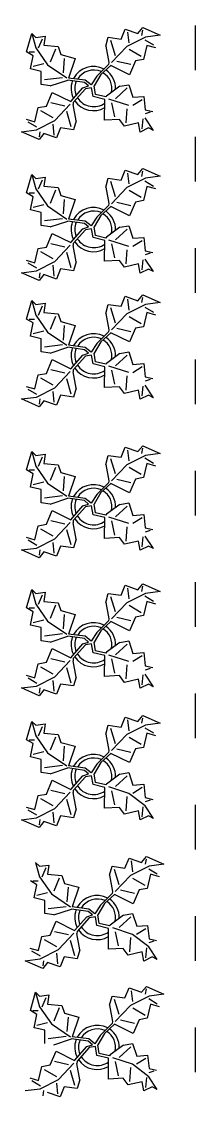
# Model space of a CAD drawing. Header units: inches. Extents: x 8624 to 20537, y 780 to 7738.
# Drawn here: x 8732.6 to 8779.5, y 7158.1 to 7450.1 of the extents above; entities that cross this region are included whole.
import ezdxf

# ---------------------------------------------------------------- set-up
doc = ezdxf.new("R2010")
doc.units = ezdxf.units.IN
doc.header["$MEASUREMENT"] = 0
doc.linetypes.add('ACAD_ISO03W100', pattern=[30, 12, -18])

msp = doc.modelspace()

# ---------------------------------------------------------------- linework, layer by layer
at = {"color": 2, "linetype": 'ACAD_ISO03W100'}
msp.add_line((8779.53, 7107.06), (8779.53, 7678.53), dxfattribs=at)
at = {"color": 114, "linetype": 'Continuous'}
for p, q in [((8733.99, 7442), (8735.41, 7446.95)), ((8735.41, 7446.95), (8736.47, 7443.06)), ((8735.41, 7446.95), (8736.47, 7445.88)), ((8736.47, 7445.88), (8738.94, 7446.24)), ((8738.94, 7446.24), (8738.59, 7443.76)), ((8759.53, 7445.42), (8760.62, 7448.12)), ((8760.62, 7448.12), (8764.02, 7446.93)), ((8761.22, 7447.32), (8761.53, 7444.42)), ((8764.02, 7446.93), (8765.32, 7448.53)), ((8765.22, 7447.83), (8765.02, 7446.43)), ((8765.32, 7448.53), (8770.02, 7446.44)), ((8770.02, 7446.44), (8766.03, 7445.93)), ((8737.17, 7443.06), (8738.23, 7445.53)), ((8738.59, 7443.76), (8742.48, 7443.41)), ((8742.48, 7443.41), (8743.18, 7441.29)), ((8755.33, 7443.51), (8756.03, 7445.91)), ((8755.33, 7443.51), (8756.14, 7439.11)), ((8756.03, 7445.91), (8759.53, 7445.42)), ((8756.63, 7445.11), (8757.84, 7441.01)), ((8761.03, 7443.42), (8756.92, 7439.07)), ((8766.03, 7445.93), (8761.03, 7443.42)), ((8766.43, 7443.73), (8765.54, 7439.93)), ((8765.93, 7445.23), (8768.23, 7443.84)), ((8768.83, 7443.04), (8766.43, 7443.73)), ((8735.76, 7440.93), (8733.99, 7442)), ((8734.7, 7442), (8736.11, 7442)), ((8735.05, 7437.4), (8735.76, 7440.93)), ((8736.47, 7443.06), (8739.65, 7438.46)), ((8741.77, 7442.7), (8740.36, 7439.17)), ((8743.18, 7441.29), (8747.07, 7440.23)), ((8743.89, 7436.34), (8744.24, 7440.23)), ((8747.07, 7440.23), (8745.31, 7434.92)), ((8764.94, 7440.73), (8761.63, 7442.62)), ((8737.88, 7436.69), (8735.05, 7437.4)), ((8735.76, 7438.11), (8738.59, 7438.81)), ((8739.65, 7438.46), (8744.8, 7434.94)), ((8756.07, 7438.54), (8752.95, 7435.42)), ((8754.04, 7435.88), (8756.74, 7438.31)), ((8756.14, 7439.11), (8756.07, 7438.54)), ((8761.75, 7435.82), (8756.74, 7438.31)), ((8758.34, 7439.51), (8762.14, 7438.62)), ((8763.34, 7439.52), (8761.75, 7435.82)), ((8765.54, 7439.93), (8763.34, 7439.52)), ((8737.88, 7433.16), (8737.88, 7436.69)), ((8743.66, 7435.01), (8738.82, 7434.43)), ((8740.36, 7432.8), (8745.12, 7434.38)), ((8749.6, 7433.73), (8745.12, 7434.38)), ((8749.77, 7434.35), (8745.31, 7434.92)), ((8751.43, 7433.08), (8749.77, 7434.35)), ((8752.95, 7435.42), (8751.43, 7433.08)), ((8754.04, 7435.88), (8752.24, 7432.81)), ((8740.36, 7432.8), (8737.88, 7433.16)), ((8745.91, 7428.58), (8749.19, 7432.29)), ((8749.9, 7432.03), (8746.58, 7428.35)), ((8749.19, 7432.29), (8750.72, 7432.81)), ((8750.72, 7432.81), (8749.6, 7433.73)), ((8751.53, 7432.29), (8749.9, 7432.03)), ((8751.94, 7429.95), (8751.53, 7432.29)), ((8752.55, 7430.47), (8752.24, 7432.81)), ((8759.14, 7432.7), (8755.54, 7430.05)), ((8761.15, 7432.24), (8758, 7429.36)), ((8759.14, 7432.7), (8761.6, 7433.13)), ((8761.6, 7433.13), (8762.69, 7429.77)), ((8739.32, 7427.36), (8740.91, 7431.07)), ((8740.91, 7431.07), (8745.91, 7428.58)), ((8755.09, 7429.16), (8751.94, 7429.95)), ((8752.55, 7430.47), (8752.55, 7430.47)), ((8755.32, 7429.83), (8752.55, 7430.47)), ((8755.04, 7423.57), (8755.09, 7429.16)), ((8755.54, 7430.05), (8755.32, 7429.83)), ((8761.56, 7427.54), (8756.21, 7429.27)), ((8765.15, 7429.08), (8762.68, 7427.53)), ((8762.69, 7429.77), (8765.6, 7429.97)), ((8765.6, 7429.97), (8766.02, 7426.39)), ((8736.23, 7423.16), (8737.12, 7426.96)), ((8737.12, 7426.96), (8739.32, 7427.36)), ((8737.72, 7426.16), (8741.02, 7424.27)), ((8744.32, 7427.37), (8740.51, 7428.26)), ((8741.62, 7423.47), (8745.73, 7427.86)), ((8746.03, 7421.78), (8744.82, 7425.87)), ((8746.58, 7428.35), (8746.51, 7427.78)), ((8747.32, 7423.38), (8746.51, 7427.78)), ((8756.87, 7428.25), (8757.73, 7424.44)), ((8760.85, 7422.85), (8761.11, 7426.65)), ((8767.36, 7425.71), (8766.01, 7425.27)), ((8766.02, 7426.39), (8768.03, 7425.93)), ((8733.82, 7423.85), (8736.23, 7423.16)), ((8736.73, 7421.66), (8734.43, 7423.05)), ((8736.63, 7420.96), (8741.62, 7423.47)), ((8747.32, 7423.38), (8746.63, 7420.98)), ((8759.07, 7423.76), (8755.04, 7423.57)), ((8760.4, 7421.96), (8759.07, 7423.76)), ((8764.21, 7422.83), (8760.4, 7421.96)), ((8764.64, 7420.36), (8764.21, 7422.83)), ((8765.33, 7423.94), (8765.09, 7421.26)), ((8768.22, 7420.78), (8766.01, 7424.16)), ((8732.63, 7420.45), (8736.63, 7420.96)), ((8737.34, 7418.36), (8732.63, 7420.45)), ((8738.63, 7419.96), (8737.34, 7418.36)), ((8737.43, 7419.06), (8737.63, 7420.46)), ((8742.04, 7418.77), (8738.63, 7419.96)), ((8741.43, 7419.57), (8741.13, 7422.47)), ((8743.13, 7421.47), (8742.04, 7418.77)), ((8746.63, 7420.98), (8743.13, 7421.47)), ((8766.88, 7421.47), (8764.64, 7420.36)), ((8768.22, 7420.78), (8766.88, 7421.47)), ((8733.99, 7403.99), (8735.41, 7408.94)), ((8735.41, 7408.94), (8736.47, 7405.05)), ((8735.41, 7408.94), (8736.47, 7407.88)), ((8736.47, 7407.88), (8738.94, 7408.23)), ((8738.94, 7408.23), (8738.59, 7405.76)), ((8759.53, 7407.41), (8760.62, 7410.11)), ((8760.62, 7410.11), (8764.02, 7408.92)), ((8761.22, 7409.32), (8761.53, 7406.42)), ((8764.02, 7408.92), (8765.32, 7410.53)), ((8765.22, 7409.82), (8765.02, 7408.42)), ((8765.32, 7410.53), (8770.02, 7408.44)), ((8770.02, 7408.44), (8766.03, 7407.93)), ((8737.17, 7405.05), (8738.23, 7407.53)), ((8738.59, 7405.76), (8742.48, 7405.41)), ((8742.48, 7405.41), (8743.18, 7403.28)), ((8755.33, 7405.5), (8756.03, 7407.9)), ((8755.33, 7405.5), (8756.14, 7401.1)), ((8756.03, 7407.9), (8759.53, 7407.41)), ((8756.63, 7407.11), (8757.84, 7403.01)), ((8761.03, 7405.42), (8756.92, 7401.07)), ((8766.03, 7407.93), (8761.03, 7405.42)), ((8766.43, 7405.73), (8765.54, 7401.93)), ((8765.93, 7407.23), (8768.23, 7405.83)), ((8768.83, 7405.03), (8766.43, 7405.73)), ((8735.76, 7402.93), (8733.99, 7403.99)), ((8734.7, 7403.99), (8736.11, 7403.99)), ((8735.05, 7399.4), (8735.76, 7402.93)), ((8736.47, 7405.05), (8739.65, 7400.46)), ((8741.77, 7404.7), (8740.36, 7401.16)), ((8743.18, 7403.28), (8747.07, 7402.22)), ((8743.89, 7398.33), (8744.24, 7402.22)), ((8747.07, 7402.22), (8745.31, 7396.92)), ((8764.94, 7402.72), (8761.63, 7404.62)), ((8737.88, 7398.69), (8735.05, 7399.4)), ((8735.76, 7400.1), (8738.59, 7400.81)), ((8739.65, 7400.46), (8744.8, 7396.93)), ((8756.07, 7400.54), (8752.95, 7397.42)), ((8754.04, 7397.87), (8756.74, 7400.31)), ((8756.14, 7401.1), (8756.07, 7400.54)), ((8761.75, 7397.82), (8756.74, 7400.31)), ((8758.34, 7401.51), (8762.14, 7400.62)), ((8763.34, 7401.52), (8761.75, 7397.82)), ((8765.54, 7401.93), (8763.34, 7401.52)), ((8737.88, 7395.15), (8737.88, 7398.69)), ((8743.66, 7397), (8738.82, 7396.43)), ((8740.36, 7394.8), (8745.12, 7396.38)), ((8749.6, 7395.72), (8745.12, 7396.38)), ((8749.77, 7396.35), (8745.31, 7396.92)), ((8752.95, 7397.42), (8751.43, 7395.07)), ((8754.04, 7397.87), (8752.24, 7394.81)), ((8740.36, 7394.8), (8737.88, 7395.15)), ((8745.91, 7390.57), (8749.19, 7394.29)), ((8749.9, 7394.03), (8746.58, 7390.34)), ((8749.19, 7394.29), (8750.72, 7394.81)), ((8750.72, 7394.81), (8749.6, 7395.72)), ((8751.43, 7395.07), (8749.77, 7396.35)), ((8751.53, 7394.29), (8749.9, 7394.03)), ((8751.94, 7391.94), (8751.53, 7394.29)), ((8752.55, 7392.46), (8752.24, 7394.81)), ((8759.14, 7394.7), (8755.54, 7392.04)), ((8761.15, 7394.24), (8758, 7391.36)), ((8759.14, 7394.7), (8761.6, 7395.13)), ((8761.6, 7395.13), (8762.69, 7391.77)), ((8739.32, 7389.36), (8740.91, 7393.06)), ((8740.91, 7393.06), (8745.91, 7390.57)), ((8755.09, 7391.15), (8751.94, 7391.94)), ((8752.55, 7392.46), (8752.55, 7392.46)), ((8755.32, 7391.82), (8752.55, 7392.46)), ((8755.04, 7385.56), (8755.09, 7391.15)), ((8755.54, 7392.04), (8755.32, 7391.82)), ((8761.56, 7389.54), (8756.21, 7391.27)), ((8765.15, 7391.08), (8762.68, 7389.53)), ((8762.69, 7391.77), (8765.6, 7391.97)), ((8765.6, 7391.97), (8766.02, 7388.39)), ((8736.23, 7385.15), (8737.12, 7388.95)), ((8737.12, 7388.95), (8739.32, 7389.36)), ((8737.72, 7388.15), (8741.02, 7386.26)), ((8744.32, 7389.37), (8740.51, 7390.26)), ((8741.62, 7385.46), (8745.73, 7389.85)), ((8746.03, 7383.77), (8744.82, 7387.87)), ((8746.58, 7390.34), (8746.51, 7389.77)), ((8747.32, 7385.38), (8746.51, 7389.77)), ((8756.87, 7390.25), (8757.73, 7386.44)), ((8760.85, 7384.85), (8761.11, 7388.65)), ((8767.36, 7387.71), (8766.01, 7387.27)), ((8766.02, 7388.39), (8768.03, 7387.92)), ((8733.82, 7385.85), (8736.23, 7385.15)), ((8736.73, 7383.65), (8734.43, 7385.05)), ((8736.63, 7382.95), (8741.62, 7385.46)), ((8747.32, 7385.38), (8746.63, 7382.97)), ((8759.07, 7385.76), (8755.04, 7385.56)), ((8760.4, 7383.96), (8759.07, 7385.76)), ((8764.21, 7384.82), (8760.4, 7383.96)), ((8764.64, 7382.36), (8764.21, 7384.82)), ((8765.33, 7385.93), (8765.09, 7383.25)), ((8768.22, 7382.78), (8766.01, 7386.15)), ((8732.63, 7382.44), (8736.63, 7382.95)), ((8737.34, 7380.35), (8732.63, 7382.44)), ((8738.63, 7381.96), (8737.34, 7380.35)), ((8737.43, 7381.05), (8737.63, 7382.45)), ((8742.04, 7380.76), (8738.63, 7381.96)), ((8741.43, 7381.56), (8741.13, 7384.46)), ((8743.13, 7383.47), (8742.04, 7380.76)), ((8746.63, 7382.97), (8743.13, 7383.47)), ((8766.88, 7383.46), (8764.64, 7382.36)), ((8768.22, 7382.78), (8766.88, 7383.46)), ((8759.53, 7373.41), (8760.62, 7376.11)), ((8760.62, 7376.11), (8764.02, 7374.92)), ((8764.02, 7374.92), (8765.32, 7376.52)), ((8765.32, 7376.52), (8770.02, 7374.43)), ((8733.99, 7369.99), (8735.41, 7374.94)), ((8735.41, 7374.94), (8736.47, 7371.05)), ((8735.41, 7374.94), (8736.47, 7373.88)), ((8736.47, 7373.88), (8738.94, 7374.23)), ((8737.17, 7371.05), (8738.23, 7373.52)), ((8738.94, 7374.23), (8738.59, 7371.76)), ((8755.33, 7371.5), (8756.03, 7373.9)), ((8756.03, 7373.9), (8759.53, 7373.41)), ((8756.63, 7373.1), (8757.84, 7369)), ((8766.03, 7373.92), (8761.03, 7371.41)), ((8761.22, 7375.31), (8761.53, 7372.41)), ((8765.22, 7375.82), (8765.02, 7374.42)), ((8765.93, 7373.22), (8768.23, 7371.83)), ((8770.02, 7374.43), (8766.03, 7373.92)), ((8736.47, 7371.05), (8739.65, 7366.45)), ((8738.59, 7371.76), (8742.48, 7371.4)), ((8741.77, 7370.69), (8740.36, 7367.16)), ((8742.48, 7371.4), (8743.18, 7369.28)), ((8755.33, 7371.5), (8756.14, 7367.1)), ((8761.03, 7371.41), (8756.92, 7367.07)), ((8764.94, 7368.72), (8761.63, 7370.61)), ((8766.43, 7371.72), (8765.54, 7367.92)), ((8768.83, 7371.03), (8766.43, 7371.72)), ((8735.76, 7368.93), (8733.99, 7369.99)), ((8734.7, 7369.99), (8736.11, 7369.99)), ((8735.05, 7365.39), (8735.76, 7368.93)), ((8743.18, 7369.28), (8747.07, 7368.22)), ((8743.89, 7364.33), (8744.24, 7368.22)), ((8747.07, 7368.22), (8745.31, 7362.92)), ((8758.34, 7367.51), (8762.14, 7366.61)), ((8763.34, 7367.52), (8761.75, 7363.81)), ((8765.54, 7367.92), (8763.34, 7367.52)), ((8737.88, 7364.68), (8735.05, 7365.39)), ((8735.76, 7366.1), (8738.59, 7366.81)), ((8737.88, 7361.15), (8737.88, 7364.68)), ((8739.65, 7366.45), (8744.8, 7362.93)), ((8756.07, 7366.53), (8752.95, 7363.41)), ((8754.04, 7363.87), (8756.74, 7366.3)), ((8756.14, 7367.1), (8756.07, 7366.53)), ((8761.75, 7363.81), (8756.74, 7366.3)), ((8743.66, 7363), (8738.82, 7362.42)), ((8740.36, 7360.8), (8745.12, 7362.37)), ((8749.6, 7361.72), (8745.12, 7362.37)), ((8749.77, 7362.35), (8745.31, 7362.92)), ((8750.72, 7360.81), (8749.6, 7361.72)), ((8751.43, 7361.07), (8749.77, 7362.35)), ((8752.95, 7363.41), (8751.43, 7361.07)), ((8754.04, 7363.87), (8752.24, 7360.81)), ((8740.36, 7360.8), (8737.88, 7361.15)), ((8739.32, 7355.35), (8740.91, 7359.06)), ((8740.91, 7359.06), (8745.91, 7356.57)), ((8745.91, 7356.57), (8749.19, 7360.29)), ((8749.9, 7360.02), (8746.58, 7356.34)), ((8749.19, 7360.29), (8750.72, 7360.81)), ((8751.53, 7360.29), (8749.9, 7360.02)), ((8751.94, 7357.94), (8751.53, 7360.29)), ((8752.55, 7358.46), (8752.24, 7360.81)), ((8752.55, 7358.46), (8752.55, 7358.46)), ((8755.32, 7357.82), (8752.55, 7358.46)), ((8759.14, 7360.7), (8755.54, 7358.04)), ((8761.15, 7360.23), (8758, 7357.35)), ((8759.14, 7360.7), (8761.6, 7361.13)), ((8761.6, 7361.13), (8762.69, 7357.76)), ((8744.32, 7355.37), (8740.51, 7356.26)), ((8741.62, 7351.46), (8745.73, 7355.85)), ((8746.58, 7356.34), (8746.51, 7355.77)), ((8747.32, 7351.37), (8746.51, 7355.77)), ((8755.09, 7357.15), (8751.94, 7357.94)), ((8755.04, 7351.56), (8755.09, 7357.15)), ((8755.54, 7358.04), (8755.32, 7357.82)), ((8761.56, 7355.54), (8756.21, 7357.27)), ((8756.87, 7356.24), (8757.73, 7352.43)), ((8765.15, 7357.07), (8762.68, 7355.53)), ((8762.69, 7357.76), (8765.6, 7357.96)), ((8765.6, 7357.96), (8766.02, 7354.38)), ((8736.23, 7351.15), (8737.12, 7354.95)), ((8737.12, 7354.95), (8739.32, 7355.35)), ((8737.72, 7354.15), (8741.02, 7352.26)), ((8746.03, 7349.77), (8744.82, 7353.87)), ((8760.85, 7350.85), (8761.11, 7354.64)), ((8767.36, 7353.7), (8766.01, 7353.27)), ((8766.02, 7354.38), (8768.03, 7353.92)), ((8733.82, 7351.84), (8736.23, 7351.15)), ((8736.73, 7349.65), (8734.43, 7351.04)), ((8736.63, 7348.95), (8741.62, 7351.46)), ((8741.43, 7347.56), (8741.13, 7350.46)), ((8747.32, 7351.37), (8746.63, 7348.97)), ((8759.07, 7351.75), (8755.04, 7351.56)), ((8760.4, 7349.95), (8759.07, 7351.75)), ((8764.21, 7350.82), (8760.4, 7349.95)), ((8764.64, 7348.36), (8764.21, 7350.82)), ((8765.33, 7351.93), (8765.09, 7349.25)), ((8768.22, 7348.78), (8766.01, 7352.15)), ((8732.63, 7348.44), (8736.63, 7348.95)), ((8737.34, 7346.35), (8732.63, 7348.44)), ((8738.63, 7347.95), (8737.34, 7346.35)), ((8737.43, 7347.05), (8737.63, 7348.45)), ((8742.04, 7346.76), (8738.63, 7347.95)), ((8743.13, 7349.46), (8742.04, 7346.76)), ((8746.63, 7348.97), (8743.13, 7349.46)), ((8766.88, 7349.46), (8764.64, 7348.36)), ((8768.22, 7348.78), (8766.88, 7349.46)), ((8759.53, 7332.74), (8760.62, 7335.44)), ((8760.62, 7335.44), (8764.02, 7334.25)), ((8764.02, 7334.25), (8765.32, 7335.85)), ((8765.22, 7335.15), (8765.02, 7333.75)), ((8765.32, 7335.85), (8770.02, 7333.76)), ((8733.99, 7329.32), (8735.41, 7334.27)), ((8735.41, 7334.27), (8736.47, 7330.38)), ((8735.41, 7334.27), (8736.47, 7333.21)), ((8736.47, 7333.21), (8738.94, 7333.56)), ((8737.17, 7330.38), (8738.23, 7332.85)), ((8738.94, 7333.56), (8738.59, 7331.08)), ((8755.33, 7330.83), (8756.03, 7333.23)), ((8756.03, 7333.23), (8759.53, 7332.74)), ((8756.63, 7332.43), (8757.84, 7328.33)), ((8766.03, 7333.25), (8761.03, 7330.74)), ((8761.22, 7334.64), (8761.53, 7331.74)), ((8765.93, 7332.55), (8768.23, 7331.16)), ((8770.02, 7333.76), (8766.03, 7333.25)), ((8735.76, 7328.26), (8733.99, 7329.32)), ((8734.7, 7329.32), (8736.11, 7329.32)), ((8736.47, 7330.38), (8739.65, 7325.78)), ((8738.59, 7331.08), (8742.48, 7330.73)), ((8741.77, 7330.02), (8740.36, 7326.49)), ((8742.48, 7330.73), (8743.18, 7328.61)), ((8755.33, 7330.83), (8756.14, 7326.43)), ((8761.03, 7330.74), (8756.92, 7326.4)), ((8764.94, 7328.05), (8761.63, 7329.94)), ((8766.43, 7331.05), (8765.54, 7327.25)), ((8768.83, 7330.36), (8766.43, 7331.05)), ((8735.05, 7324.72), (8735.76, 7328.26)), ((8743.18, 7328.61), (8747.07, 7327.55)), ((8743.89, 7323.66), (8744.24, 7327.55)), ((8747.07, 7327.55), (8745.31, 7322.25)), ((8756.14, 7326.43), (8756.07, 7325.86)), ((8758.34, 7326.83), (8762.14, 7325.94)), ((8763.34, 7326.85), (8761.75, 7323.14)), ((8765.54, 7327.25), (8763.34, 7326.85)), ((8737.88, 7324.01), (8735.05, 7324.72)), ((8735.76, 7325.43), (8738.59, 7326.13)), ((8737.88, 7320.48), (8737.88, 7324.01)), ((8739.65, 7325.78), (8744.8, 7322.26)), ((8756.07, 7325.86), (8752.95, 7322.74)), ((8754.04, 7323.2), (8756.74, 7325.63)), ((8761.75, 7323.14), (8756.74, 7325.63)), ((8740.36, 7320.12), (8737.88, 7320.48)), ((8743.66, 7322.33), (8738.82, 7321.75)), ((8740.36, 7320.12), (8745.12, 7321.7)), ((8749.6, 7321.05), (8745.12, 7321.7)), ((8749.77, 7321.67), (8745.31, 7322.25)), ((8750.72, 7320.14), (8749.6, 7321.05)), ((8751.43, 7320.4), (8749.77, 7321.67)), ((8752.95, 7322.74), (8751.43, 7320.4)), ((8754.04, 7323.2), (8752.24, 7320.14)), ((8759.14, 7320.03), (8761.6, 7320.45)), ((8761.6, 7320.45), (8762.69, 7317.09)), ((8739.32, 7314.68), (8740.91, 7318.39)), ((8740.91, 7318.39), (8745.91, 7315.9)), ((8745.91, 7315.9), (8749.19, 7319.61)), ((8749.9, 7319.35), (8746.58, 7315.67)), ((8749.19, 7319.61), (8750.72, 7320.14)), ((8751.53, 7319.61), (8749.9, 7319.35)), ((8751.94, 7317.27), (8751.53, 7319.61)), ((8752.55, 7317.79), (8752.24, 7320.14)), ((8752.55, 7317.79), (8752.55, 7317.79)), ((8755.32, 7317.15), (8752.55, 7317.79)), ((8759.14, 7320.03), (8755.54, 7317.37)), ((8761.15, 7319.56), (8758, 7316.68)), ((8737.12, 7314.28), (8739.32, 7314.68)), ((8744.32, 7314.7), (8740.51, 7315.59)), ((8741.62, 7310.79), (8745.73, 7315.18)), ((8746.58, 7315.67), (8746.51, 7315.1)), ((8747.32, 7310.7), (8746.51, 7315.1)), ((8755.09, 7316.48), (8751.94, 7317.27)), ((8755.04, 7310.89), (8755.09, 7316.48)), ((8755.54, 7317.37), (8755.32, 7317.15)), ((8761.56, 7314.86), (8756.21, 7316.59)), ((8756.87, 7315.57), (8757.73, 7311.76)), ((8765.15, 7316.4), (8762.68, 7314.86)), ((8762.69, 7317.09), (8765.6, 7317.29)), ((8765.6, 7317.29), (8766.02, 7313.71)), ((8736.23, 7310.48), (8737.12, 7314.28)), ((8737.72, 7313.48), (8741.02, 7311.59)), ((8746.03, 7309.1), (8744.82, 7313.2)), ((8760.85, 7310.17), (8761.11, 7313.97)), ((8767.36, 7313.03), (8766.01, 7312.59)), ((8766.02, 7313.71), (8768.03, 7313.25)), ((8733.82, 7311.17), (8736.23, 7310.48)), ((8736.73, 7308.98), (8734.43, 7310.37)), ((8736.63, 7308.28), (8741.62, 7310.79)), ((8741.43, 7306.89), (8741.13, 7309.79)), ((8743.13, 7308.79), (8742.04, 7306.09)), ((8746.63, 7308.3), (8743.13, 7308.79)), ((8747.32, 7310.7), (8746.63, 7308.3)), ((8759.07, 7311.08), (8755.04, 7310.89)), ((8760.4, 7309.28), (8759.07, 7311.08)), ((8764.21, 7310.15), (8760.4, 7309.28)), ((8764.64, 7307.69), (8764.21, 7310.15)), ((8766.88, 7308.79), (8764.64, 7307.69)), ((8765.33, 7311.26), (8765.09, 7308.58)), ((8768.22, 7308.11), (8766.01, 7311.48)), ((8768.22, 7308.11), (8766.88, 7308.79)), ((8732.63, 7307.77), (8736.63, 7308.28)), ((8737.34, 7305.68), (8732.63, 7307.77)), ((8738.63, 7307.28), (8737.34, 7305.68)), ((8737.43, 7306.38), (8737.63, 7307.78)), ((8742.04, 7306.09), (8738.63, 7307.28)), ((8733.99, 7292.13), (8735.41, 7297.08)), ((8735.41, 7297.08), (8736.47, 7293.19)), ((8735.41, 7297.08), (8736.47, 7296.02)), ((8759.53, 7295.55), (8760.62, 7298.25)), ((8760.62, 7298.25), (8764.02, 7297.06)), ((8761.22, 7297.45), (8761.53, 7294.55)), ((8764.02, 7297.06), (8765.32, 7298.66)), ((8765.22, 7297.96), (8765.02, 7296.56)), ((8765.32, 7298.66), (8770.02, 7296.57)), ((8736.47, 7296.02), (8738.94, 7296.37)), ((8737.17, 7293.19), (8738.23, 7295.66)), ((8738.94, 7296.37), (8738.59, 7293.9)), ((8755.33, 7293.64), (8756.03, 7296.04)), ((8756.03, 7296.04), (8759.53, 7295.55)), ((8756.63, 7295.24), (8757.84, 7291.15)), ((8766.03, 7296.06), (8761.03, 7293.55)), ((8765.93, 7295.36), (8768.23, 7293.97)), ((8770.02, 7296.57), (8766.03, 7296.06)), ((8735.76, 7291.07), (8733.99, 7292.13)), ((8734.7, 7292.13), (8736.11, 7292.13)), ((8736.47, 7293.19), (8739.65, 7288.59)), ((8738.59, 7293.9), (8742.48, 7293.54)), ((8741.77, 7292.84), (8740.36, 7289.3)), ((8742.48, 7293.54), (8743.18, 7291.42)), ((8743.18, 7291.42), (8747.07, 7290.36)), ((8755.33, 7293.64), (8756.14, 7289.24)), ((8761.03, 7293.55), (8756.92, 7289.21)), ((8764.94, 7290.86), (8761.63, 7292.75)), ((8766.43, 7293.86), (8765.54, 7290.06)), ((8768.83, 7293.17), (8766.43, 7293.86)), ((8735.05, 7287.53), (8735.76, 7291.07)), ((8735.76, 7288.24), (8738.59, 7288.95)), ((8739.65, 7288.59), (8744.8, 7285.07)), ((8743.89, 7286.47), (8744.24, 7290.36)), ((8747.07, 7290.36), (8745.31, 7285.06)), ((8756.07, 7288.67), (8752.95, 7285.56)), ((8754.04, 7286.01), (8756.74, 7288.44)), ((8756.14, 7289.24), (8756.07, 7288.67)), ((8761.75, 7285.95), (8756.74, 7288.44)), ((8758.34, 7289.65), (8762.14, 7288.76)), ((8763.34, 7289.66), (8761.75, 7285.95)), ((8765.54, 7290.06), (8763.34, 7289.66)), ((8737.88, 7286.83), (8735.05, 7287.53)), ((8737.88, 7283.29), (8737.88, 7286.83)), ((8752.95, 7285.56), (8751.43, 7283.21)), ((8754.04, 7286.01), (8752.24, 7282.95)), ((8740.36, 7282.94), (8737.88, 7283.29)), ((8743.66, 7285.14), (8738.82, 7284.57)), ((8740.36, 7282.94), (8745.12, 7284.51)), ((8749.6, 7283.86), (8745.12, 7284.51)), ((8749.77, 7284.49), (8745.31, 7285.06)), ((8749.19, 7282.43), (8750.72, 7282.95)), ((8750.72, 7282.95), (8749.6, 7283.86)), ((8751.43, 7283.21), (8749.77, 7284.49)), ((8752.55, 7280.6), (8752.24, 7282.95)), ((8759.14, 7282.84), (8755.54, 7280.18)), ((8759.14, 7282.84), (8761.6, 7283.27)), ((8761.6, 7283.27), (8762.69, 7279.9)), ((8739.32, 7277.5), (8740.91, 7281.2)), ((8740.91, 7281.2), (8745.91, 7278.71)), ((8745.91, 7278.71), (8749.19, 7282.43)), ((8749.9, 7282.17), (8746.58, 7278.48)), ((8751.53, 7282.43), (8749.9, 7282.17)), ((8751.94, 7280.08), (8751.53, 7282.43)), ((8755.09, 7279.29), (8751.94, 7280.08)), ((8752.55, 7280.6), (8752.55, 7280.6)), ((8755.32, 7279.96), (8752.55, 7280.6)), ((8755.54, 7280.18), (8755.32, 7279.96)), ((8761.15, 7282.38), (8758, 7279.49)), ((8762.69, 7279.9), (8765.6, 7280.11)), ((8765.6, 7280.11), (8766.02, 7276.52)), ((8736.23, 7273.29), (8737.12, 7277.09)), ((8737.12, 7277.09), (8739.32, 7277.5)), ((8744.32, 7277.51), (8740.51, 7278.4)), ((8741.62, 7273.6), (8745.73, 7277.99)), ((8746.58, 7278.48), (8746.51, 7277.91)), ((8747.32, 7273.51), (8746.51, 7277.91)), ((8755.04, 7273.7), (8755.09, 7279.29)), ((8761.56, 7277.68), (8756.21, 7279.41)), ((8756.87, 7278.38), (8757.73, 7274.57)), ((8760.85, 7272.99), (8761.11, 7276.79)), ((8765.15, 7279.21), (8762.68, 7277.67)), ((8733.82, 7273.98), (8736.23, 7273.29)), ((8737.72, 7276.29), (8741.02, 7274.4)), ((8746.03, 7271.91), (8744.82, 7276.01)), ((8759.07, 7273.89), (8755.04, 7273.7)), ((8760.4, 7272.09), (8759.07, 7273.89)), ((8765.33, 7274.07), (8765.09, 7271.39)), ((8767.36, 7275.84), (8766.01, 7275.41)), ((8768.22, 7270.92), (8766.01, 7274.29)), ((8766.02, 7276.52), (8768.03, 7276.06)), ((8732.63, 7270.58), (8736.63, 7271.09)), ((8736.73, 7271.79), (8734.43, 7273.18)), ((8736.63, 7271.09), (8741.62, 7273.6)), ((8741.43, 7269.7), (8741.13, 7272.6)), ((8743.13, 7271.6), (8742.04, 7268.9)), ((8746.63, 7271.11), (8743.13, 7271.6)), ((8747.32, 7273.51), (8746.63, 7271.11)), ((8764.21, 7272.96), (8760.4, 7272.09)), ((8764.64, 7270.5), (8764.21, 7272.96)), ((8766.88, 7271.6), (8764.64, 7270.5)), ((8768.22, 7270.92), (8766.88, 7271.6)), ((8737.34, 7268.49), (8732.63, 7270.58)), ((8738.63, 7270.09), (8737.34, 7268.49)), ((8737.43, 7269.19), (8737.63, 7270.59)), ((8742.04, 7268.9), (8738.63, 7270.09)), ((8759.53, 7260.05), (8760.62, 7262.75)), ((8760.62, 7262.75), (8764.02, 7261.56)), ((8764.02, 7261.56), (8765.32, 7263.16)), ((8765.22, 7262.46), (8765.02, 7261.06)), ((8765.32, 7263.16), (8770.02, 7261.07)), ((8733.99, 7256.63), (8735.41, 7261.58)), ((8735.41, 7261.58), (8736.47, 7257.69)), ((8735.41, 7261.58), (8736.47, 7260.52)), ((8736.47, 7260.52), (8738.94, 7260.87)), ((8737.17, 7257.69), (8738.23, 7260.16)), ((8738.94, 7260.87), (8738.59, 7258.4)), ((8755.33, 7258.14), (8756.03, 7260.54)), ((8756.03, 7260.54), (8759.53, 7260.05)), ((8756.63, 7259.74), (8757.84, 7255.65)), ((8766.03, 7260.56), (8761.03, 7258.05)), ((8761.22, 7261.95), (8761.53, 7259.05)), ((8765.93, 7259.86), (8768.23, 7258.47)), ((8770.02, 7261.07), (8766.03, 7260.56)), ((8735.76, 7255.57), (8733.99, 7256.63)), ((8734.7, 7256.63), (8736.11, 7256.63)), ((8736.47, 7257.69), (8739.65, 7253.09)), ((8738.59, 7258.4), (8742.48, 7258.04)), ((8741.77, 7257.34), (8740.36, 7253.8)), ((8742.48, 7258.04), (8743.18, 7255.92)), ((8755.33, 7258.14), (8756.14, 7253.74)), ((8761.03, 7258.05), (8756.92, 7253.71)), ((8764.94, 7255.36), (8761.63, 7257.25)), ((8766.43, 7258.36), (8765.54, 7254.56)), ((8768.83, 7257.67), (8766.43, 7258.36)), ((8735.05, 7252.03), (8735.76, 7255.57)), ((8735.76, 7252.74), (8738.59, 7253.45)), ((8743.18, 7255.92), (8747.07, 7254.86)), ((8743.89, 7250.97), (8744.24, 7254.86)), ((8747.07, 7254.86), (8745.31, 7249.56)), ((8756.14, 7253.74), (8756.07, 7253.17)), ((8758.34, 7254.15), (8762.14, 7253.26)), ((8763.34, 7254.16), (8761.75, 7250.45)), ((8765.54, 7254.56), (8763.34, 7254.16)), ((8737.88, 7251.33), (8735.05, 7252.03)), ((8737.88, 7247.79), (8737.88, 7251.33)), ((8739.65, 7253.09), (8744.8, 7249.57)), ((8754.04, 7250.51), (8752.24, 7247.45)), ((8756.07, 7253.17), (8752.95, 7250.06)), ((8754.04, 7250.51), (8756.74, 7252.94)), ((8761.75, 7250.45), (8756.74, 7252.94)), ((8740.36, 7247.44), (8737.88, 7247.79)), ((8743.66, 7249.64), (8738.82, 7249.07)), ((8740.36, 7247.44), (8745.12, 7249.01)), ((8749.6, 7248.36), (8745.12, 7249.01)), ((8749.77, 7248.99), (8745.31, 7249.56)), ((8749.19, 7246.93), (8750.72, 7247.45)), ((8750.72, 7247.45), (8749.6, 7248.36)), ((8751.43, 7247.71), (8749.77, 7248.99)), ((8752.95, 7250.06), (8751.43, 7247.71)), ((8752.55, 7245.1), (8752.24, 7247.45)), ((8759.14, 7247.34), (8761.6, 7247.77)), ((8761.6, 7247.77), (8762.69, 7244.4)), ((8739.32, 7242), (8740.91, 7245.7)), ((8740.91, 7245.7), (8745.91, 7243.21)), ((8745.91, 7243.21), (8749.19, 7246.93)), ((8749.9, 7246.67), (8746.58, 7242.98)), ((8751.53, 7246.93), (8749.9, 7246.67)), ((8751.94, 7244.58), (8751.53, 7246.93)), ((8755.09, 7243.79), (8751.94, 7244.58)), ((8752.55, 7245.1), (8752.55, 7245.1)), ((8755.32, 7244.46), (8752.55, 7245.1)), ((8755.54, 7244.68), (8755.32, 7244.46)), ((8759.14, 7247.34), (8755.54, 7244.68)), ((8761.15, 7246.88), (8758, 7243.99)), ((8762.69, 7244.4), (8765.6, 7244.61)), ((8765.6, 7244.61), (8766.02, 7241.02)), ((8737.12, 7241.59), (8739.32, 7242)), ((8744.32, 7242.01), (8740.51, 7242.9)), ((8741.62, 7238.1), (8745.73, 7242.49)), ((8746.58, 7242.98), (8746.51, 7242.41)), ((8747.32, 7238.01), (8746.51, 7242.41)), ((8755.04, 7238.2), (8755.09, 7243.79)), ((8761.56, 7242.18), (8756.21, 7243.91)), ((8756.87, 7242.88), (8757.73, 7239.07)), ((8766.01, 7238.79), (8761.56, 7242.18)), ((8765.15, 7243.71), (8762.68, 7242.17)), ((8736.23, 7237.79), (8737.12, 7241.59)), ((8737.72, 7240.79), (8741.02, 7238.9)), ((8746.03, 7236.41), (8744.82, 7240.51)), ((8760.85, 7237.49), (8761.11, 7241.29)), ((8767.36, 7240.34), (8766.01, 7239.91)), ((8768.22, 7235.42), (8766.01, 7238.79)), ((8766.02, 7241.02), (8768.03, 7240.56)), ((8733.82, 7238.48), (8736.23, 7237.79)), ((8736.73, 7236.29), (8734.43, 7237.68)), ((8736.63, 7235.59), (8741.62, 7238.1)), ((8741.43, 7234.2), (8741.13, 7237.1)), ((8743.13, 7236.1), (8742.04, 7233.4)), ((8746.63, 7235.61), (8743.13, 7236.1)), ((8747.32, 7238.01), (8746.63, 7235.61)), ((8759.07, 7238.39), (8755.04, 7238.2)), ((8760.4, 7236.59), (8759.07, 7238.39)), ((8764.21, 7237.46), (8760.4, 7236.59)), ((8764.64, 7235), (8764.21, 7237.46)), ((8766.88, 7236.1), (8764.64, 7235)), ((8765.33, 7238.57), (8765.09, 7235.89)), ((8768.22, 7235.42), (8766.88, 7236.1)), ((8732.63, 7235.08), (8736.63, 7235.59)), ((8737.34, 7232.99), (8732.63, 7235.08)), ((8738.63, 7234.59), (8737.34, 7232.99)), ((8737.43, 7233.69), (8737.63, 7235.09)), ((8742.04, 7233.4), (8738.63, 7234.59)), ((8760.53, 7222.05), (8761.62, 7224.75)), ((8761.62, 7224.75), (8765.02, 7223.56)), ((8765.02, 7223.56), (8766.32, 7225.16)), ((8766.22, 7224.46), (8766.02, 7223.06)), ((8766.32, 7225.16), (8771.02, 7223.07)), ((8736.41, 7223.58), (8737.47, 7219.69)), ((8736.41, 7223.58), (8737.47, 7222.52)), ((8737.47, 7222.52), (8739.94, 7222.87)), ((8738.17, 7219.69), (8739.23, 7222.16)), ((8739.94, 7222.87), (8739.59, 7220.4)), ((8756.33, 7220.14), (8757.03, 7222.54)), ((8757.03, 7222.54), (8760.53, 7222.05)), ((8757.63, 7221.74), (8758.84, 7217.65)), ((8767.03, 7222.56), (8762.03, 7220.05)), ((8762.22, 7223.95), (8762.53, 7221.05)), ((8766.93, 7221.86), (8769.23, 7220.47)), ((8771.02, 7223.07), (8767.03, 7222.56)), ((8736.76, 7217.57), (8734.99, 7218.63)), ((8735.7, 7218.63), (8737.11, 7218.63)), ((8737.47, 7219.69), (8740.65, 7215.09)), ((8739.59, 7220.4), (8743.48, 7220.04)), ((8742.77, 7219.34), (8741.36, 7215.8)), ((8743.48, 7220.04), (8744.18, 7217.92)), ((8756.33, 7220.14), (8757.14, 7215.74)), ((8762.03, 7220.05), (8757.92, 7215.71)), ((8765.94, 7217.36), (8762.63, 7219.25)), ((8767.43, 7220.36), (8766.54, 7216.56)), ((8769.83, 7219.67), (8767.43, 7220.36)), ((8736.05, 7214.03), (8736.76, 7217.57)), ((8736.76, 7214.74), (8739.59, 7215.45)), ((8744.18, 7217.92), (8748.07, 7216.86)), ((8744.89, 7212.97), (8745.24, 7216.86)), ((8748.07, 7216.86), (8746.31, 7211.56)), ((8757.14, 7215.74), (8757.07, 7215.17)), ((8759.34, 7216.15), (8763.14, 7215.26)), ((8764.34, 7216.16), (8762.75, 7212.45)), ((8766.54, 7216.56), (8764.34, 7216.16)), ((8738.88, 7213.33), (8736.05, 7214.03)), ((8738.88, 7209.79), (8738.88, 7213.33)), ((8740.65, 7215.09), (8745.8, 7211.57)), ((8755.04, 7212.51), (8753.24, 7209.45)), ((8757.07, 7215.17), (8753.95, 7212.06)), ((8755.04, 7212.51), (8757.74, 7214.94)), ((8762.75, 7212.45), (8757.74, 7214.94)), ((8741.36, 7209.44), (8738.88, 7209.79)), ((8744.66, 7211.64), (8739.82, 7211.07)), ((8741.36, 7209.44), (8746.12, 7211.01)), ((8750.6, 7210.36), (8746.12, 7211.01)), ((8750.77, 7210.99), (8746.31, 7211.56)), ((8751.72, 7209.45), (8750.6, 7210.36)), ((8752.43, 7209.71), (8750.77, 7210.99)), ((8753.95, 7212.06), (8752.43, 7209.71)), ((8760.14, 7209.34), (8762.6, 7209.77)), ((8762.6, 7209.77), (8763.69, 7206.4)), ((8740.32, 7204), (8741.91, 7207.7)), ((8741.91, 7207.7), (8746.91, 7205.21)), ((8746.91, 7205.21), (8750.19, 7208.93)), ((8750.9, 7208.67), (8747.58, 7204.98)), ((8750.19, 7208.93), (8751.72, 7209.45)), ((8752.53, 7208.93), (8750.9, 7208.67)), ((8752.94, 7206.58), (8752.53, 7208.93)), ((8756.09, 7205.79), (8752.94, 7206.58)), ((8753.55, 7207.1), (8753.24, 7209.45)), ((8753.55, 7207.1), (8753.55, 7207.1)), ((8756.32, 7206.46), (8753.55, 7207.1)), ((8756.54, 7206.68), (8756.32, 7206.46)), ((8760.14, 7209.34), (8756.54, 7206.68)), ((8762.15, 7208.88), (8759, 7205.99)), ((8763.69, 7206.4), (8766.6, 7206.61)), ((8766.6, 7206.61), (8767.02, 7203.02)), ((8738.12, 7203.59), (8740.32, 7204)), ((8745.32, 7204.01), (8741.51, 7204.9)), ((8742.62, 7200.1), (8746.73, 7204.49)), ((8747.58, 7204.98), (8747.51, 7204.41)), ((8748.32, 7200.01), (8747.51, 7204.41)), ((8756.04, 7200.2), (8756.09, 7205.79)), ((8762.56, 7204.18), (8757.21, 7205.91)), ((8757.87, 7204.88), (8758.73, 7201.07)), ((8767.01, 7200.79), (8762.56, 7204.18)), ((8766.15, 7205.71), (8763.68, 7204.17)), ((8737.23, 7199.79), (8738.12, 7203.59)), ((8738.72, 7202.79), (8742.02, 7200.9)), ((8747.03, 7198.41), (8745.82, 7202.51)), ((8761.85, 7199.49), (8762.11, 7203.29)), ((8768.36, 7202.34), (8767.01, 7201.91)), ((8769.22, 7197.42), (8767.01, 7200.79)), ((8767.02, 7203.02), (8769.03, 7202.56)), ((8734.82, 7200.48), (8737.23, 7199.79)), ((8737.73, 7198.29), (8735.43, 7199.68)), ((8737.63, 7197.59), (8742.62, 7200.1)), ((8742.43, 7196.2), (8742.13, 7199.1)), ((8744.13, 7198.1), (8743.04, 7195.4)), ((8747.63, 7197.61), (8744.13, 7198.1)), ((8748.32, 7200.01), (8747.63, 7197.61)), ((8760.07, 7200.39), (8756.04, 7200.2)), ((8761.4, 7198.59), (8760.07, 7200.39)), ((8765.21, 7199.46), (8761.4, 7198.59)), ((8765.64, 7197), (8765.21, 7199.46)), ((8767.88, 7198.1), (8765.64, 7197)), ((8766.33, 7200.57), (8766.09, 7197.89)), ((8769.22, 7197.42), (8767.88, 7198.1)), ((8733.63, 7197.08), (8737.63, 7197.59)), ((8738.34, 7194.99), (8733.63, 7197.08)), ((8739.63, 7196.59), (8738.34, 7194.99)), ((8738.43, 7195.69), (8738.63, 7197.09)), ((8743.04, 7195.4), (8739.63, 7196.59)), ((8760.53, 7187.05), (8761.62, 7189.75)), ((8761.62, 7189.75), (8765.02, 7188.56)), ((8765.02, 7188.56), (8766.32, 7190.16)), ((8766.22, 7189.46), (8766.02, 7188.06)), ((8766.32, 7190.16), (8771.02, 7188.07)), ((8734.99, 7183.63), (8736.41, 7188.58)), ((8736.41, 7188.58), (8737.47, 7184.69)), ((8736.41, 7188.58), (8737.47, 7187.52)), ((8737.47, 7187.52), (8739.94, 7187.87)), ((8738.17, 7184.69), (8739.23, 7187.16)), ((8739.94, 7187.87), (8739.59, 7185.4)), ((8756.33, 7185.14), (8757.03, 7187.54)), ((8757.03, 7187.54), (8760.53, 7187.05)), ((8757.63, 7186.74), (8758.84, 7182.65)), ((8767.03, 7187.56), (8762.03, 7185.05)), ((8762.22, 7188.95), (8762.53, 7186.05)), ((8766.93, 7186.86), (8769.23, 7185.47)), ((8771.02, 7188.07), (8767.03, 7187.56)), ((8736.76, 7182.57), (8734.99, 7183.63)), ((8735.7, 7183.63), (8737.11, 7183.63)), ((8737.47, 7184.69), (8740.65, 7180.09)), ((8739.59, 7185.4), (8743.48, 7185.04)), ((8742.77, 7184.34), (8741.36, 7180.8)), ((8743.48, 7185.04), (8744.18, 7182.92)), ((8756.33, 7185.14), (8757.14, 7180.74)), ((8762.03, 7185.05), (8757.92, 7180.71)), ((8765.94, 7182.36), (8762.63, 7184.25)), ((8767.43, 7185.36), (8766.54, 7181.56)), ((8769.83, 7184.67), (8767.43, 7185.36)), ((8736.05, 7179.03), (8736.76, 7182.57)), ((8736.76, 7179.74), (8739.59, 7180.45)), ((8744.18, 7182.92), (8748.07, 7181.86)), ((8744.89, 7177.97), (8745.24, 7181.86)), ((8748.07, 7181.86), (8746.31, 7176.56)), ((8757.14, 7180.74), (8757.07, 7180.17)), ((8759.34, 7181.15), (8763.14, 7180.26)), ((8764.34, 7181.16), (8762.75, 7177.45)), ((8766.54, 7181.56), (8764.34, 7181.16)), ((8738.88, 7178.33), (8736.05, 7179.03)), ((8738.88, 7174.79), (8738.88, 7178.33)), ((8740.65, 7180.09), (8745.8, 7176.57)), ((8755.04, 7177.51), (8753.24, 7174.45)), ((8757.07, 7180.17), (8753.95, 7177.06)), ((8755.04, 7177.51), (8757.74, 7179.94)), ((8762.75, 7177.45), (8757.74, 7179.94)), ((8744.66, 7176.64), (8739.82, 7176.07)), ((8741.36, 7174.44), (8746.12, 7176.01)), ((8750.6, 7175.36), (8746.12, 7176.01)), ((8750.77, 7175.99), (8746.31, 7176.56)), ((8750.19, 7173.93), (8751.72, 7174.45)), ((8751.72, 7174.45), (8750.6, 7175.36)), ((8752.43, 7174.71), (8750.77, 7175.99)), ((8753.95, 7177.06), (8752.43, 7174.71)), ((8753.55, 7172.1), (8753.24, 7174.45)), ((8760.14, 7174.34), (8762.6, 7174.77)), ((8762.6, 7174.77), (8763.69, 7171.4)), ((8740.32, 7169), (8741.91, 7172.7)), ((8741.91, 7172.7), (8746.91, 7170.21)), ((8746.91, 7170.21), (8750.19, 7173.93)), ((8750.9, 7173.67), (8747.58, 7169.98)), ((8752.53, 7173.93), (8750.9, 7173.67)), ((8752.94, 7171.58), (8752.53, 7173.93)), ((8756.09, 7170.79), (8752.94, 7171.58)), ((8753.55, 7172.1), (8753.55, 7172.1)), ((8756.32, 7171.46), (8753.55, 7172.1)), ((8756.54, 7171.68), (8756.32, 7171.46)), ((8760.14, 7174.34), (8756.54, 7171.68)), ((8762.15, 7173.88), (8759, 7170.99)), ((8763.69, 7171.4), (8766.6, 7171.61)), ((8766.6, 7171.61), (8767.02, 7168.02)), ((8738.12, 7168.59), (8740.32, 7169)), ((8745.32, 7169.01), (8741.51, 7169.9)), ((8742.62, 7165.1), (8746.73, 7169.49)), ((8747.58, 7169.98), (8747.51, 7169.41)), ((8748.32, 7165.01), (8747.51, 7169.41)), ((8756.04, 7165.2), (8756.09, 7170.79)), ((8762.56, 7169.18), (8757.21, 7170.91)), ((8757.87, 7169.88), (8758.73, 7166.07)), ((8767.01, 7165.79), (8762.56, 7169.18)), ((8766.15, 7170.71), (8763.68, 7169.17)), ((8737.23, 7164.79), (8738.12, 7168.59)), ((8738.72, 7167.79), (8742.02, 7165.9)), ((8747.03, 7163.41), (8745.82, 7167.51)), ((8761.85, 7164.49), (8762.11, 7168.29)), ((8768.36, 7167.34), (8767.01, 7166.91)), ((8769.22, 7162.42), (8767.01, 7165.79)), ((8767.02, 7168.02), (8769.03, 7167.56)), ((8734.82, 7165.48), (8737.23, 7164.79)), ((8737.73, 7163.29), (8735.43, 7164.68)), ((8737.63, 7162.59), (8742.62, 7165.1)), ((8742.43, 7161.2), (8742.13, 7164.1)), ((8744.13, 7163.1), (8743.04, 7160.4)), ((8747.63, 7162.61), (8744.13, 7163.1)), ((8748.32, 7165.01), (8747.63, 7162.61)), ((8760.07, 7165.39), (8756.04, 7165.2)), ((8761.4, 7163.59), (8760.07, 7165.39)), ((8765.21, 7164.46), (8761.4, 7163.59)), ((8765.64, 7162), (8765.21, 7164.46)), ((8767.88, 7163.1), (8765.64, 7162)), ((8766.33, 7165.57), (8766.09, 7162.89)), ((8769.22, 7162.42), (8767.88, 7163.1)), ((8733.63, 7162.08), (8737.63, 7162.59)), ((8738.43, 7160.69), (8738.63, 7162.09)), ((8743.04, 7160.4), (8739.63, 7161.59))]:
    msp.add_line(p, q, dxfattribs=at)
for centre, radius, start, end in [((8752.04, 7431.88), 6.15, 62.5812, 151.2714), ((8752.13, 7431.77), 5.29, 67.3711, 147.472), ((8751.99, 7432.1), 5, 348.1647, 58.6725), ((8751.99, 7432.1), 6, 358.6147, 55.1169), ((8752.11, 7432.13), 6.13, 161.2017, 206.0918), ((8752.28, 7432.09), 5.28, 158.4094, 200.0301), ((8752.02, 7432.26), 6.13, 214.3757, 300.1028), ((8752.08, 7432.47), 5.25, 213.8219, 304.9414), ((8752.04, 7393.88), 6.15, 62.5812, 151.2714), ((8752.13, 7393.77), 5.29, 67.3711, 147.472), ((8751.99, 7394.09), 5, 348.1647, 58.6725), ((8751.99, 7394.09), 6, 358.6147, 55.1169), ((8752.11, 7394.12), 6.13, 161.2017, 206.0918), ((8752.28, 7394.09), 5.28, 158.4094, 200.0301), ((8752.02, 7394.26), 6.13, 214.3757, 300.1028), ((8752.08, 7394.47), 5.25, 213.8219, 304.9414), ((8752.04, 7359.87), 6.15, 62.5812, 151.2714), ((8752.13, 7359.77), 5.29, 67.3711, 147.472), ((8751.99, 7360.09), 5, 348.1647, 58.6725), ((8751.99, 7360.09), 6, 358.6147, 55.1169), ((8752.11, 7360.12), 6.13, 161.2017, 206.0918), ((8752.28, 7360.09), 5.28, 158.4094, 200.0301), ((8752.02, 7360.25), 6.13, 214.3757, 300.1028), ((8752.08, 7360.46), 5.25, 213.8219, 304.9414), ((8752.04, 7319.2), 6.15, 62.5812, 151.2714), ((8752.13, 7319.09), 5.29, 67.3711, 147.472), ((8751.99, 7319.42), 5, 348.1647, 58.6725), ((8751.99, 7319.42), 6, 358.6147, 55.1169), ((8752.11, 7319.45), 6.13, 161.2017, 206.0918), ((8752.28, 7319.41), 5.28, 158.4094, 200.0301), ((8752.02, 7319.58), 6.13, 214.3757, 300.1028), ((8752.08, 7319.79), 5.25, 213.8219, 304.9414), ((8752.04, 7282.01), 6.15, 62.5812, 151.2714), ((8752.13, 7281.91), 5.29, 67.3711, 147.472), ((8751.99, 7282.23), 5, 348.1647, 58.6725), ((8751.99, 7282.23), 6, 358.6147, 55.1169), ((8752.11, 7282.26), 6.13, 161.2017, 206.0918), ((8752.28, 7282.23), 5.28, 158.4094, 200.0301), ((8752.08, 7282.6), 5.25, 213.8219, 304.9414), ((8752.02, 7282.39), 6.13, 214.3757, 300.1028), ((8752.04, 7246.51), 6.15, 62.5812, 151.2714), ((8752.13, 7246.41), 5.29, 67.3711, 147.472), ((8751.99, 7246.73), 5, 348.1647, 58.6725), ((8751.99, 7246.73), 6, 358.6147, 55.1169), ((8752.11, 7246.76), 6.13, 161.2017, 206.0918), ((8752.28, 7246.73), 5.28, 158.4094, 200.0301), ((8752.02, 7246.89), 6.13, 214.3757, 300.1028), ((8752.08, 7247.1), 5.25, 213.8219, 304.9414), ((8753.04, 7208.51), 6.15, 62.5812, 151.2714), ((8753.13, 7208.41), 5.29, 67.3711, 147.472), ((8752.99, 7208.73), 5, 348.1647, 58.6725), ((8752.99, 7208.73), 6, 358.6147, 55.1169), ((8753.11, 7208.76), 6.13, 161.2017, 206.0918), ((8753.28, 7208.73), 5.28, 158.4094, 200.0301), ((8753.02, 7208.89), 6.13, 214.3757, 300.1028), ((8753.08, 7209.1), 5.25, 213.8219, 304.9414), ((8753.04, 7173.51), 6.15, 62.5812, 151.2714), ((8753.13, 7173.41), 5.29, 67.3711, 147.472), ((8752.99, 7173.73), 5, 348.1647, 58.6725), ((8752.99, 7173.73), 6, 358.6147, 55.1169), ((8753.11, 7173.76), 6.13, 161.2017, 206.0918), ((8753.28, 7173.73), 5.28, 158.4094, 200.0301), ((8753.02, 7173.89), 6.13, 214.3757, 300.1028), ((8753.08, 7174.1), 5.25, 213.8219, 304.9414)]:
    msp.add_arc(centre, radius, start, end, dxfattribs=at)

doc.saveas('drawing.dxf')
